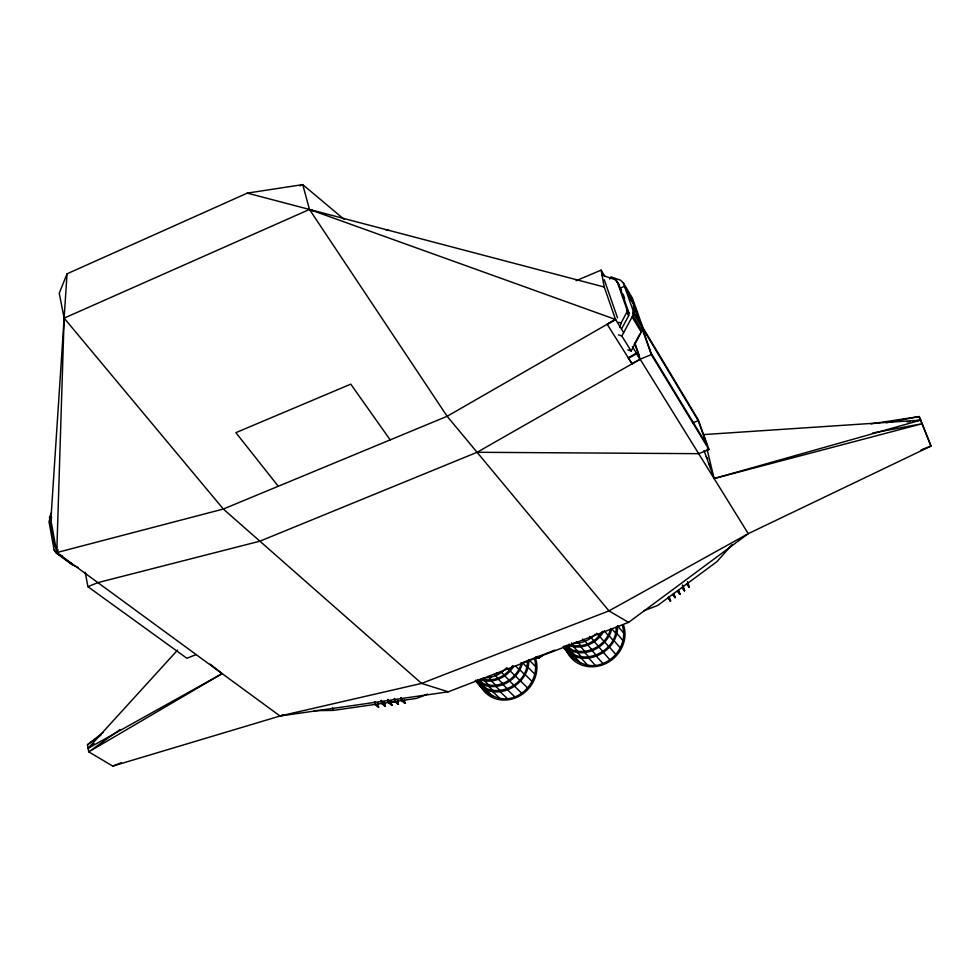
<?xml version="1.0" encoding="UTF-8"?>
<svg xmlns="http://www.w3.org/2000/svg" width="980" height="980" viewBox="0 0 980 980"><rect width="100%" height="100%" fill="white"/><g stroke="black" fill="none" stroke-linecap="round" stroke-linejoin="round"><path stroke-width="1.47" d="M576.093 280.709L601.108 270.137L604.244 287.018L615.526 319.468L447.137 416.28L223.33 509.037L56.767 552.573L50.85 520.049L67.044 273.812L247.315 193.109L302.747 184.62L344.103 219.312M563.022 646.727C571.646 659.663 586.996 670.332 602.908 663.521C617.486 657.96 627.212 641.189 622.496 625.902M627.8 349.811L631.181 351.024L642.023 330.762L642.451 326.426L632.492 298.3L623.268 282.779L620.463 280.133L610.883 276.875L609.683 279.092M574.599 654.922L570.63 650.585L564.676 646.849C580.234 668.36 616.959 652.57 616.163 627.335M567.824 652.153C587.155 668.348 618.882 650.083 617.535 625.73L623.758 633.178M631.181 351.024L621.835 336.03L632.847 315.536L633.288 311.15L623.268 282.779M633.827 308.529C634.403 312.632 637.257 310.672 634.562 310.574M637.576 318.01L638.348 319.027M620.034 327.504L621.002 323.106L626.698 312.498L626.992 309.717L616.996 281.285L615.318 279.704L601.647 275.049M621.835 328.459L628.67 315.732L628.952 312.963L618.968 284.592L616.996 281.285M487.183 692.554L475.3 680.279C484.022 692.676 499.273 703.481 514.868 696.89C529.335 691.304 538.902 674.73 534.615 659.491M486.435 688.511L476.305 680.635C492.266 701.668 527.804 686.331 527.424 661.255M479.882 685.718C498.881 702.133 529.874 683.464 528.796 659.663L535.717 666.755M635.334 311.652C632.602 306.569 637.417 312.069 634.538 311.125M50.85 520.049L51.622 517.269M565.521 645.894C581.177 658.903 606.547 647.609 610.601 628.523M570.63 650.585C587.4 657.837 607.808 646.114 611.814 628.695L615.575 633.166M477.15 679.679C492.462 692.897 517.354 681.272 521.397 662.639M482.062 684.383C498.587 691.794 518.518 679.826 522.573 662.811L526.762 667.062M67.044 273.812L59.253 293.204L64.129 318.132L56.767 552.573L58.163 549.866M634.219 344.531L639.805 334.094M51.524 512.614L49.49 517.575L54.66 546.044L56.056 547.955M50.593 516.436L49 521.679L54.145 550.086L56.338 553.1L71.969 564.529L78.216 567.567M568.988 644.203C581.263 648.968 595.938 642.623 602.259 631.389M568.449 645.355C581.324 650.34 596.698 643.701 603.325 631.916M481.18 678.626C492.965 682.815 506.587 676.225 512.614 665.677M479.416 679.397C492.046 684.505 507.113 677.731 513.643 666.216M636.914 317.03L636.486 315.829M732.158 544.513L716.919 561.663L682.178 587.339L684.616 590.683L681.884 587.559L677.486 590.818L679.936 594.137L677.192 591.026L672.782 594.284L675.245 597.592L672.488 594.505L668.103 597.751L670.577 601.022L667.821 597.959L657.678 605.456L643.97 610.748M505.766 668.409C500.523 674.522 492.462 677.744 484.5 677.915M210.137 664.158L222.129 673.64L88.102 748.316L177.588 650.095M637.527 317.839L637.502 317.226M542.393 655.718L539.257 657.899L535.607 658.327M573.631 643.149C581.777 643.701 589.85 639.977 595.473 634.183M88.102 748.316L93.994 743.526M870.951 423.887L919.216 416.574L931 446.059L748.255 533.659L608.948 610.883L421.572 683.403L280.035 716.013L112.774 766.091L88.751 751.868L87.465 744.763L103.047 732.575M54.954 551.189L280.035 716.013L448.252 691.819L628.584 622.386L748.255 533.659L632.37 346.663M87.465 744.763L101.001 735.061M119.915 729.622L88.751 751.868L222.129 673.64M85.211 572.283L87.931 586.714L97.829 582.635L259.908 541.181L477.101 452.282L698.691 453.679L708.981 449.575L651.308 354.625L640.148 359.219L632.051 363.825L607.184 324.294L615.526 319.468L623.549 332.416M607.184 324.307L615.526 319.468L309.484 209.451L64.129 318.132L223.33 509.037L421.572 683.403L448.252 691.819M628.266 357.81L636.388 353.131L640.148 359.219L477.101 452.282M628.609 358.264L636.743 353.633M632.051 363.825L628.229 357.749M633.533 308.982L633.472 307.585L635.763 311.187M299.954 185.869L302.747 184.62L309.484 209.451L447.137 416.28L608.948 610.883L628.584 622.386M629.638 299.402L631.769 298.508L634.256 305.527L629.001 296.707L626.502 289.651M612.721 320.644L615.526 319.468M693.105 422.699L698.201 420.641L707.07 445.251L651.075 352.971L641.839 326.867L698.201 420.641M196.11 654.591L186.898 658.278L87.931 586.714M112.774 766.091L121.251 762.771M921.041 449.955L931 446.059L919.216 416.574L886.312 422.748M280.035 716.013L282.865 714.91M374.372 701.68L375.083 704.436L378.452 707.18L377.643 702.623M686.564 583.97L689.344 587.192L687.458 581.691M380.938 700.516L381.698 703.481L385.042 706.237L384.258 701.668M387.615 699.548L388.386 702.513L391.706 705.269L390.885 700.712M394.193 698.605L394.965 701.558L398.26 704.314L397.451 699.757M427.562 694.146L416.537 698.397L395.381 701.496L394.622 698.544M400.82 697.65L401.592 700.602L404.863 703.358L404.434 700.284M520.821 663.264L554.925 650.132M707.082 449.244L714.102 478.546L920.71 420.138L703.579 434.593L705.331 441.919M714.102 478.546L922.205 423.703L872.531 433.05M388.386 702.513L333.151 710.414L313.637 710.647M907.247 421.939L910.236 421.535M913.225 421.143L920.71 420.138M386.206 230.141L389.195 230.423M247.315 193.109L604.244 287.018M618.686 322.298L621.002 323.106M618.417 334.817L621.835 336.03M309.484 209.451L313.563 211.092M634.685 309.264L634.783 310.648L634.354 309.925M56.338 553.1L62.634 556.15M54.145 550.086L57.759 552.732M57.477 553.651L73.096 565.08M54.66 546.044L56.865 547.673M378.77 707.07L375.475 704.375L374.776 701.619M385.397 706.102L382.139 703.42L381.379 700.455M392.037 705.147L388.791 702.452L388.019 699.475M395.381 701.496L398.603 704.191M405.205 703.236L402.008 700.541L401.237 697.589M485.847 689.626L493.124 696.449M618.968 284.592L615.318 279.704M631.377 297.246L632.492 298.3M492.805 691.733L500.033 698.544M479.036 679.863L482.65 683.268M484.561 680.941L489.057 685.204M488.751 686.404L493.112 690.533M483.042 678.001L484.867 679.728M491.458 681.063L495.929 685.326M495.941 686.539L500.266 690.667M500.278 691.88L507.456 698.703M487.832 676.384L491.458 679.838M489.731 675.624L491.323 677.155M503.132 684.775L507.42 688.903M507.75 690.043L514.868 696.89M494.447 674.742L498.036 678.209M498.367 679.361L502.801 683.636M496.346 673.113L497.926 674.657M500.596 671.459L504.173 674.951M504.798 675.931L509.196 680.23M509.821 681.223L514.084 685.375M514.696 686.355L521.752 693.24M520.637 681.063L527.644 687.997M506.758 667.649L509.416 670.283M510.286 671.043L514.659 675.367M515.529 676.127L519.768 680.304M525.158 674.546L532.115 681.517M519.89 669.842L524.092 674.056M515.345 665.873L518.824 669.365M527.938 667.233L534.872 674.277M535.876 656.735L537.432 658.352M537.702 656.282L539.257 657.899M563.978 647.755L574.452 659.344M574.01 656.037L580.601 663.203M567.126 644.975L571.218 649.458M581.189 658.107L587.731 665.273M573.753 646.874L577.82 651.345M577.538 652.558L581.483 656.894M571.573 642.929L574.047 645.649M588.858 658.205L595.338 665.383M577.538 642.084L580.809 645.722M576.35 641.582L577.796 643.198M580.846 646.947L584.876 651.431M584.913 652.655L588.821 656.992M582.561 639.058L584.717 641.471M587.902 645.195L591.896 649.691M592.251 650.83L596.134 655.179M596.489 656.318L602.908 663.521M584.301 640.405L587.547 644.056M564.063 646.004L568.67 651.198M590.548 637.073L593.77 640.736M594.431 641.729L598.4 646.249M589.691 636.449L591.112 638.066M599.049 647.229L602.896 651.602M603.545 652.582L609.903 659.81M609.548 647.241L615.857 654.518M604.832 642.084L608.641 646.482M599.981 636.78L603.925 641.324M596.673 633.264L599.074 636.02M614.056 640.663L620.328 648.001M609.18 635.763L612.966 640.185M604.17 630.704L608.078 635.285M616.788 633.325L623.023 640.724M477.199 680.598L480.715 684.763M278.271 486.264L235.874 432.658L350.779 384.148L390.175 439.885M70.585 562.63L71.969 564.529M686.858 583.749L689.344 587.192M708.822 463.834L711.211 467.717M706.188 456.509L707.793 459.118M626.698 312.498L628.67 315.732M626.992 309.717L628.952 312.963M601.108 270.137L605.003 276.556M632.847 315.536L642.023 330.762M632.088 316.932L641.288 332.147M636.694 315.866L638.446 318.635M633.288 311.15L642.451 326.426M640.075 322.922L698.226 419.734L708.981 449.575M633.129 312.755L642.304 328.018M633.84 307.708L635.775 311.003M621.541 290.337L620.205 288.108L624.505 286.307L631.769 298.508M636.865 315.952L638.409 318.439M704.008 450.445L713.624 477.211M641.606 327.247L651.308 354.625M635.199 309.95L639.009 319.198L635.91 309.692L633.301 305.319L634.55 308.847M634.82 309.325L635.53 311.407M636.486 316.613L636.731 317.312M623.207 294.282L624.701 298.508M635.138 343.821L639.475 356.181M634.599 343.368L640.148 359.219M604.268 279.778L617.547 317.937M687.58 583.21L688.989 587.339M682.742 585.183L684.616 590.683M682.386 585.33L684.261 590.818M678.54 590.021L679.936 594.137M678.65 591.528L679.581 594.272M673.848 593.476L675.245 597.592M673.958 594.995L674.889 597.726M669.193 596.918L670.577 601.022M668.85 597.053L670.234 601.157M404.091 700.418L404.863 703.358M397.488 701.374L398.26 704.314M390.567 700.835L391.706 705.269M383.903 701.79L385.042 706.237M377.704 704.228L378.452 707.18M332.477 707.634L333.151 710.414M623.672 625.448A31.544 28.726 -40.5 0 1 603.349 664.611A31.544 28.726 -40.5 0 1 565.448 647.854M535.754 659.038A31.262 28.187 -46.5 0 1 517.489 697.037A31.262 28.187 -46.5 0 1 480.188 685.253M394.965 701.558L388.791 702.452L394.965 701.558"/></g></svg>
